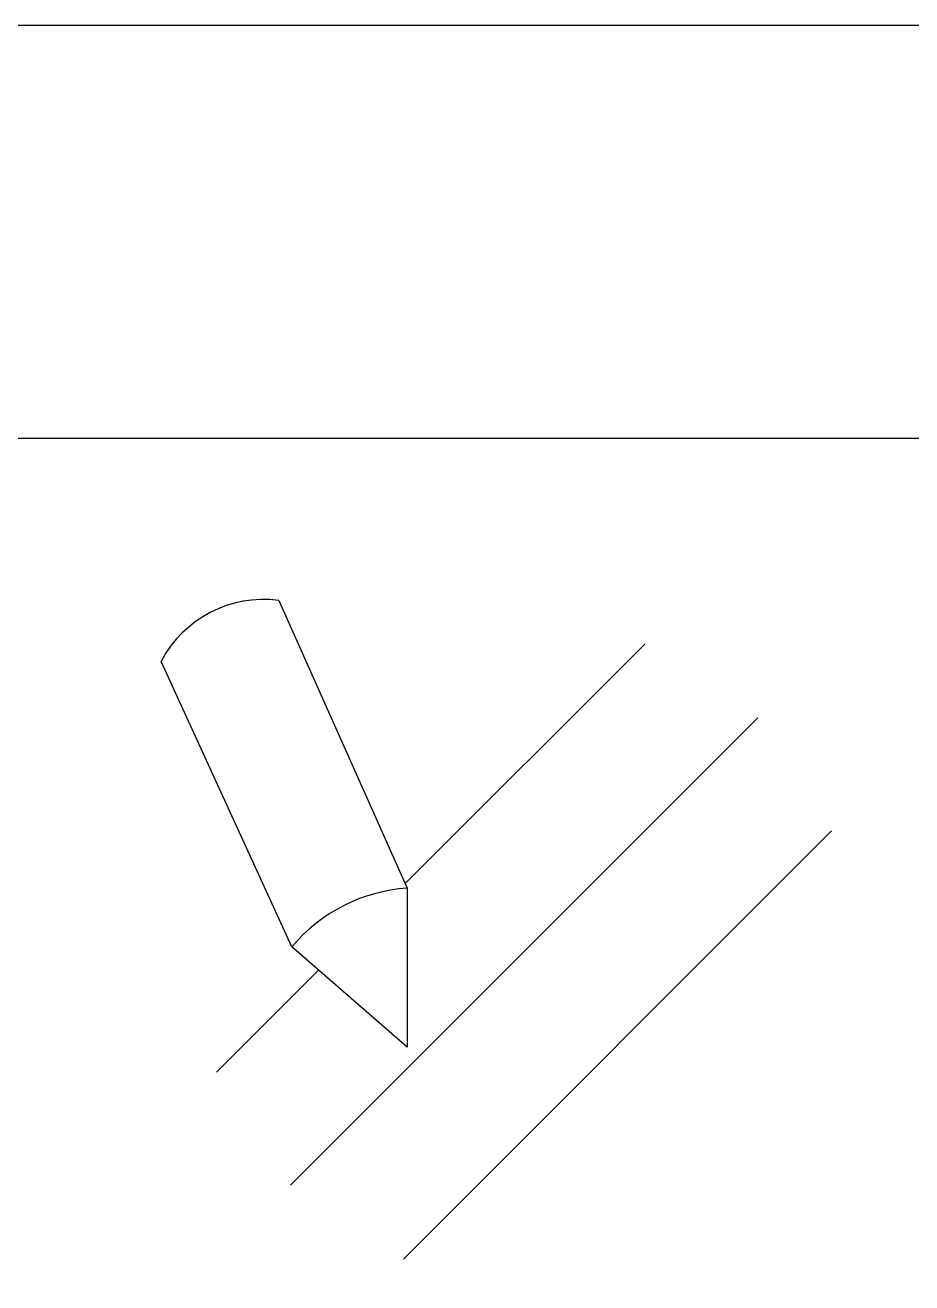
# Model space of a CAD drawing. Header units: millimetres. Extents: x -21221 to 1625077, y -149981 to 356550.
# Drawn here: x 236978 to 238698, y 200039 to 202478 of the extents above; entities that cross this region are included whole.
import ezdxf

# ---------------------------------------------------------------- set-up
doc = ezdxf.new("R2010")
doc.units = ezdxf.units.MM
doc.header["$LTSCALE"] = 1000
doc.header["$MEASUREMENT"] = 0
doc.layers.add('70-FRAM-DETAIL-0-45', color=70, linetype='CONTINUOUS')
doc.layers.add('Icons', color=7, linetype='CONTINUOUS')

msp = doc.modelspace()

# ---------------------------------------------------------------- linework, layer by layer
at = {"layer": '70-FRAM-DETAIL-0-45'}
msp.add_line((236573, 202478.4), (262331.1, 202478.4), dxfattribs=at)
msp.add_lwpolyline([(241195.9, 198354.9), (236573, 198354.9), (236573, 201677), (241195.9, 201677)], close=True, dxfattribs=at)
at = {"layer": 'Icons', "color": 4}
for p, q in [((237469.8, 201362.5), (237719.2, 200804.5)), ((237715.3, 200813.2), (238180.1, 201277.9)), ((237495.2, 200690.4), (237241.5, 201244.1)), ((237492.7, 200227.9), (238399.2, 201134.5)), ((237711.8, 200084.4), (238542.7, 200915.3)), ((237719.2, 200804.5), (237719.2, 200495.9)), ((237719.2, 200495.9), (237495.2, 200690.4)), ((237349.2, 200447.1), (237547.3, 200645.1))]:
    msp.add_line(p, q, dxfattribs=at)
for centre, radius, start, end in [((237440.9, 201138.9), 225.5, 82.644, 152.1711), ((237741.8, 200483.2), 322.1, 94.0208, 139.9709)]:
    msp.add_arc(centre, radius, start, end, dxfattribs=at)

doc.saveas('drawing.dxf')
